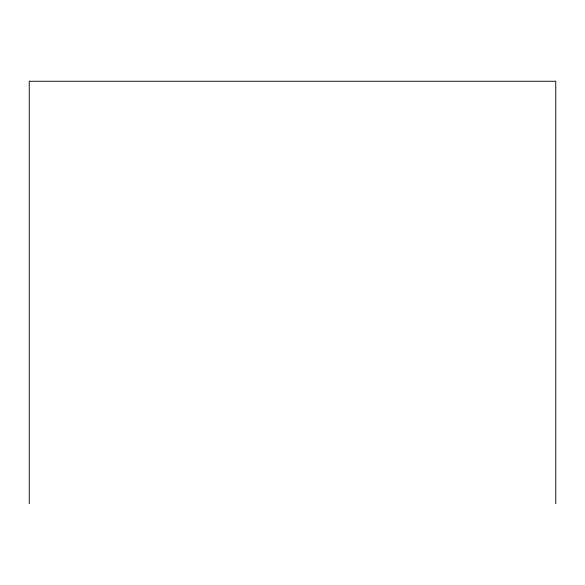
<?xml version="1.0" encoding="UTF-8"?>
<svg xmlns="http://www.w3.org/2000/svg" width="585" height="585" viewBox="0 0 585 585"><rect width="100%" height="100%" fill="white"/><g stroke="black" fill="none" stroke-linecap="round" stroke-linejoin="round"><path stroke-width="0.88" d="M555.75 503.736L555.75 81.264L29.25 81.264L29.25 503.736"/></g></svg>
